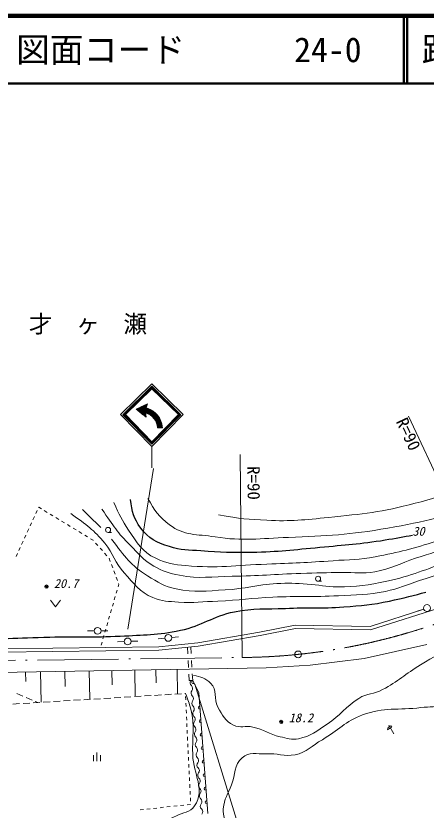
# Model space of a CAD drawing. Units: millimetres, scale not verified. Extents: x 40000 to 680000, y 20000 to 380000.
# Drawn here: x 120358 to 181039, y 262690 to 380000 of the extents above; entities that cross this region are included whole.
import ezdxf
from ezdxf.enums import TextEntityAlignment as Align

# ---------------------------------------------------------------- set-up
doc = ezdxf.new("R2010")
doc.units = ezdxf.units.MM
doc.header["$LTSCALE"] = 1000
doc.header["$PDMODE"] = 32
doc.header["$PDSIZE"] = 500
doc.linetypes.add('LONG_DASHED_DOTTED', pattern=[15.25, 12, -1.5, 0.25, -1.5])
for name, color, linetype, lineweight in [('M-BGD', 7, 'Continuous', 13), ('M-BMK', 2, 'LONG_DASHED_DOTTED', 13), ('M-STR-HTXT', 7, 'Continuous', 13), ('M-STR-STRC', 7, 'Continuous', 13), ('M-TTL', 2, 'Continuous', 140), ('M-TTL-LINE', 7, 'Continuous', 50)]:
    doc.layers.add(name, color=color, linetype=linetype, lineweight=lineweight)
doc.layers.add('M-BMK-HTXT', color=7, linetype='Continuous')
doc.layers.add('M-TTL-TXT', color=7, linetype='Continuous')
doc.styles.add('ＭＳ ゴシック', font='')
doc.styles.get('ＭＳ ゴシック').set_extended_font_data('MS Gothic')

msp = doc.modelspace()

# ---------------------------------------------------------------- linework, layer by layer
at = {"layer": 'M-BGD'}
for p, q in [((123722, 307398), (123737, 307431)), ((123737, 307431), (124133, 307191)), ((123304, 306489), (123513, 306943)), ((124560, 306931), (124988, 306672)), ((125415, 306412), (125843, 306153)), ((122468, 304672), (122677, 305126)), ((122886, 305580), (123095, 306035)), ((126270, 305893), (126697, 305634)), ((127125, 305374), (127552, 305115)), ((122051, 303763), (122259, 304218)), ((127979, 304855), (128407, 304596)), ((128834, 304336), (129262, 304077)), ((121633, 302855), (121842, 303309)), ((129689, 303818), (130116, 303558)), ((130544, 303299), (130971, 303039)), ((131399, 302780), (131783, 302546)), ((133991, 303693), (134491, 303693)), ((120797, 301038), (121006, 301492)), ((121215, 301946), (121424, 302401)), ((131783, 302546), (131816, 302509)), ((132149, 302135), (132482, 301762)), ((120379, 300129), (120588, 300584)), ((132815, 301389), (133148, 301016)), ((133480, 300643), (133813, 300270)), ((134146, 299897), (134153, 299888)), ((134153, 299888), (134326, 299431)), ((134503, 298963), (134679, 298495)), ((134856, 298027), (135032, 297560)), ((135209, 297092), (135385, 296624)), ((135590, 296081), (135473, 295678)), ((135562, 296156), (135590, 296081)), ((165064, 296498), (165564, 296498)), ((135334, 295198), (135194, 294718)), ((125484, 293714), (126234, 292714)), ((126234, 292714), (126984, 293714)), ((134776, 293277), (134637, 292797)), ((135055, 294237), (134915, 293757)), ((134497, 292317), (134358, 291837)), ((172827, 289326), (184425, 293026)), ((179732, 292099), (180689, 292390)), ((134218, 291356), (134079, 290876)), ((133939, 290396), (133800, 289916)), ((130954, 289175), (131954, 289175)), ((132954, 289175), (133954, 289175)), ((133661, 289436), (133521, 288956)), ((156490, 288495), (161728, 289492)), ((161728, 289492), (172827, 289326)), ((133103, 287515), (132964, 287035)), ((133382, 288475), (133242, 287995)), ((135395, 287542), (136394, 287582)), ((137393, 287623), (138392, 287664)), ((141414, 287969), (142408, 288074)), ((143403, 288180), (144397, 288285)), ((147345, 286915), (156490, 288495)), ((117921, 286014), (141525, 286291)), ((141525, 286291), (147345, 286915)), ((145742, 286770), (145796, 285771)), ((146242, 286797), (146296, 285798)), ((171867, 285090), (181134, 287174)), ((163893, 284085), (171867, 285090)), ((145850, 284773), (145904, 283774)), ((146350, 284800), (146404, 283801)), ((157356, 283725), (163893, 284085)), ((113608, 282935), (157356, 283725)), ((121802, 283083), (121827, 281711)), ((123997, 283123), (124079, 278612)), ((127606, 283188), (127647, 280933)), ((131215, 283253), (131291, 279053)), ((134575, 283314), (134613, 281214)), ((137935, 283375), (138006, 279464)), ((141063, 283431), (141099, 281476)), ((144192, 283488), (144258, 279846)), ((145959, 282775), (146010, 281831)), ((146458, 282803), (146509, 281858)), ((146509, 281858), (146010, 281831)), ((120484, 279939), (121401, 279539)), ((121859, 279340), (122776, 278940)), ((133393, 279182), (134391, 279243)), ((134891, 279273), (135889, 279334)), ((136388, 279365), (137386, 279426)), ((137885, 279457), (138883, 279518)), ((139382, 279548), (140380, 279609)), ((140879, 279640), (141877, 279701)), ((142377, 279731), (143375, 279792)), ((143874, 279823), (144872, 279884)), ((145371, 279914), (145431, 279918)), ((145477, 278984), (145452, 279484)), ((119919, 278358), (120917, 278419)), ((121416, 278449), (122414, 278510)), ((122913, 278541), (123911, 278602)), ((123234, 278740), (123596, 278583)), ((124410, 278632), (125408, 278693)), ((125907, 278724), (126905, 278785)), ((127405, 278815), (128403, 278877)), ((128902, 278907), (129900, 278968)), ((130399, 278999), (131397, 279060)), ((131896, 279090), (132894, 279151)), ((145525, 277986), (145501, 278485)), ((145573, 276987), (145549, 277486)), ((145621, 275988), (145597, 276487)), ((145669, 274989), (145645, 275489)), ((175407, 274913), (175316, 274572)), ((175407, 274913), (175316, 274572)), ((175749, 274822), (175316, 274572)), ((175749, 274822), (175316, 274572)), ((175407, 274913), (175624, 275038)), ((175407, 274913), (175624, 275038)), ((176249, 273956), (175499, 275255)), ((176249, 273956), (175499, 275255)), ((175624, 275038), (175840, 275163)), ((175624, 275038), (175840, 275163)), ((175965, 274947), (175749, 274822)), ((175965, 274947), (175749, 274822)), ((175840, 275163), (175965, 274947)), ((175840, 275163), (175965, 274947)), ((145717, 273990), (145693, 274490)), ((145766, 272991), (145742, 273491)), ((145814, 271993), (145790, 272492)), ((132357, 269933), (132357, 271183)), ((145862, 270994), (145838, 271493)), ((131857, 269933), (131857, 270808)), ((132857, 269933), (132857, 270808)), ((145910, 269995), (145886, 270494)), ((145958, 268996), (145934, 269495)), ((146007, 267997), (145982, 268497)), ((146055, 266998), (146031, 267498)), ((146103, 266000), (146079, 266499)), ((146151, 265001), (146127, 265500)), ((146199, 264002), (146175, 264501)), ((138729, 262721), (139226, 262775)), ((139723, 262829), (140220, 262884)), ((140717, 262938), (141214, 262992)), ((141711, 263047), (142208, 263101)), ((142705, 263155), (143202, 263210)), ((143699, 263264), (144196, 263318)), ((144693, 263373), (145190, 263427)), ((145688, 263481), (146185, 263536))]:
    msp.add_line(p, q, dxfattribs=at)
for points in [[(180699, 292362), (172753, 289827), (161685, 289993), (156401, 288987), (147276, 287410), (141496, 286791), (117917, 286514), (95914, 286438), (76747, 286306)], [(146509, 281858), (147443, 279990), (148736, 262175)]]:
    msp.add_lwpolyline(points, dxfattribs=at)
for centre, radius in [((133991, 304068), 375), ((165064, 296873), 375), ((124894, 295706), 100), ((124894, 295706), 80), ((124894, 295706), 60), ((124894, 295706), 40), ((124894, 295706), 20), ((124894, 295706), 20), ((181167, 292536), 500), ((132454, 289175), 500), ((142905, 288127), 500), ((136893, 287603), 500), ((159604, 275714), 100), ((159604, 275714), 80), ((159604, 275714), 60), ((159604, 275714), 40), ((159604, 275714), 20), ((159604, 275714), 20)]:
    msp.add_circle(centre, radius, dxfattribs=at)
at = {"layer": 'M-BGD', "lineweight": 18}
for centre, start, end in [((146698, 281498), 141.68665, 227.66424), ((145945, 280672), 321.68665, 47.66424), ((146822, 279979), 141.68665, 227.66424), ((146069, 279153), 321.68665, 47.66424), ((146946, 278461), 141.68665, 227.66424), ((146194, 277635), 321.68665, 47.66424), ((147070, 276942), 141.68665, 227.66424), ((147194, 275424), 141.68665, 227.66424), ((146318, 276116), 321.68665, 47.66424), ((146442, 274598), 321.68665, 47.66424), ((147319, 273905), 141.68665, 227.66424), ((146566, 273079), 321.68665, 47.66424), ((147443, 272387), 141.68665, 227.66424), ((147567, 270868), 141.68665, 227.66424), ((146690, 271561), 321.68665, 47.66424), ((146815, 270042), 321.68665, 47.66424), ((147691, 269349), 141.68665, 227.66424), ((146939, 268524), 321.68665, 47.66424), ((147815, 267831), 141.68665, 227.66424), ((147940, 266312), 141.68665, 227.66424), ((147063, 267005), 321.68665, 47.66424), ((148064, 264794), 141.68665, 227.66424), ((147187, 265486), 321.68665, 47.66424), ((147311, 263968), 321.68665, 47.66424), ((148188, 263275), 141.68665, 227.66424), ((147436, 262449), 321.68665, 47.66424)]:
    msp.add_arc(centre, 559, start, end, dxfattribs=at)
at = {"layer": 'M-BGD'}
for centre, start, end in [((146621, 281634), 116.56505, 296.56505), ((147599, 277834), 94.15129, 274.15129), ((147744, 275839), 94.15129, 274.15129), ((147889, 273844), 94.15129, 274.15129), ((148034, 271850), 94.15129, 274.15129), ((148178, 269855), 94.15129, 274.15129), ((148323, 267860), 94.15129, 274.15129), ((148468, 265865), 94.15129, 274.15129), ((148613, 263871), 94.15129, 274.15129)]:
    msp.add_arc(centre, 250, start, end, dxfattribs=at)
for points, knots in [([(216405, 322301), (214341, 319421), (213703, 318547), (211736, 316339), (209650, 313998), (208449, 312679), (205989, 310736), (204063, 309214), (202776, 308640), (200601, 307503), (197751, 306013), (196070, 305328), (193058, 304199), (190084, 303083), (188328, 302719), (185300, 301756), (183025, 301033), (181749, 300633), (179481, 299888), (177121, 299114), (175891, 298326), (173447, 297877), (171598, 297537), (170514, 297841), (168634, 297805), (166249, 297760), (164913, 297740), (162528, 297662), (158543, 297530), (156315, 297275), (152328, 297231), (149297, 297197), (147547, 296810), (144569, 297374), (143017, 297668), (142132, 297953), (140762, 298739), (139176, 299649), (138533, 300532), (137242, 301828), (135381, 303697), (134847, 304585), (133076, 307144)], [0, 0, 0, 0, 1, 1, 1, 2, 2, 2, 3, 3, 3, 4, 4, 4, 5, 5, 5, 6, 6, 6, 7, 7, 7, 8, 8, 8, 9, 9, 9, 10, 10, 10, 11, 11, 11, 12, 12, 12, 13, 13, 13, 14, 14, 14, 14]), ([(134872, 308150), (135669, 306235), (136005, 305546), (137027, 304055), (138305, 302189), (139002, 300850), (141049, 299888), (142670, 299128), (143721, 298976), (145503, 298811), (150170, 298380), (152816, 298857), (157500, 299026), (161318, 299165), (163458, 299252), (167269, 299529), (169714, 299707), (171109, 299656), (173519, 300104), (177105, 300771), (179082, 301337), (182570, 302403), (185574, 303320), (187268, 303824), (190185, 304989), (194257, 306615), (196603, 307425), (200457, 309514), (202620, 310687), (203766, 311468), (205773, 312891), (207693, 314251), (208805, 315008), (210443, 316698), (212129, 318439), (212661, 319284), (214178, 321655)], [0, 0, 0, 0, 1, 1, 1, 2, 2, 2, 3, 3, 3, 4, 4, 4, 5, 5, 5, 6, 6, 6, 7, 7, 7, 8, 8, 8, 9, 9, 9, 10, 10, 10, 11, 11, 11, 12, 12, 12, 12]), ([(139900, 308724), (140873, 306919), (141509, 306034), (143061, 304845), (145228, 303186), (147118, 303478), (149813, 303049), (153998, 302384), (156426, 302820), (160661, 302977), (166433, 303192), (169696, 303349), (175387, 304342), (180951, 305314), (184057, 306087), (189395, 307934), (193525, 309363), (195921, 310165), (199595, 312531), (202845, 314625), (204039, 315727), (207210, 318853)], [0, 0, 0, 0, 1, 1, 1, 2, 2, 2, 3, 3, 3, 4, 4, 4, 5, 5, 5, 6, 6, 6, 7, 7, 7, 7]), ([(198805, 316123), (195502, 314273), (194483, 313777), (191622, 312460), (187010, 310336), (184318, 309303), (179410, 308006), (174517, 306713), (171658, 306428), (166623, 305923), (163073, 305566), (161064, 305328), (157500, 305492), (154680, 305621), (153632, 305748), (150316, 306282)], [0, 0, 0, 0, 1, 1, 1, 2, 2, 2, 3, 3, 3, 4, 4, 4, 5, 5, 5, 5]), ([(134512, 302690), (136560, 300077), (137305, 298842), (139828, 297302), (141382, 296354), (142283, 295726), (144067, 295363), (146844, 294797), (148491, 295071), (151322, 295219), (154314, 295376), (155944, 295991), (158937, 296153), (160702, 296249), (161697, 296181), (163462, 296081), (165207, 295983), (166168, 295647), (167916, 295650), (170798, 295655), (172423, 295922), (175243, 296512), (178961, 297290), (180906, 298258), (184510, 299457), (187356, 300405), (188955, 300923), (191765, 301972), (194372, 302944), (195862, 303434), (198374, 304630), (201165, 305958), (202685, 306815), (205270, 308509), (208525, 310641), (209591, 311676), (213029, 314758)], [0, 0, 0, 0, 1, 1, 1, 2, 2, 2, 3, 3, 3, 4, 4, 4, 5, 5, 5, 6, 6, 6, 7, 7, 7, 8, 8, 8, 9, 9, 9, 10, 10, 10, 11, 11, 11, 12, 12, 12, 12]), ([(211089, 311095), (208532, 309123), (207838, 308599), (205701, 307072), (203169, 305262), (201854, 304054), (199093, 302618), (196974, 301517), (195623, 301251), (193346, 300535), (190937, 299777), (189516, 299603), (187096, 298883), (184324, 298057), (182810, 297469), (180056, 296584), (178096, 295954), (177046, 295410), (175028, 295004), (172348, 294464), (170789, 294511), (168060, 294357), (164277, 294144), (162147, 294317), (158362, 294142), (155187, 293994), (153420, 293706), (150244, 293567), (147973, 293468), (146694, 293262), (144426, 293423), (142921, 293530), (142006, 293479), (140618, 294070), (138605, 294926), (137863, 296124), (136380, 297733), (134993, 299238), (134811, 300538), (133507, 302115), (131847, 304123), (130900, 304731), (128478, 306497)], [0, 0, 0, 0, 1, 1, 1, 2, 2, 2, 3, 3, 3, 4, 4, 4, 5, 5, 5, 6, 6, 6, 7, 7, 7, 8, 8, 8, 9, 9, 9, 10, 10, 10, 11, 11, 11, 12, 12, 12, 13, 13, 13, 14, 14, 14, 14]), ([(146653, 282576), (147707, 282379), (148382, 282168), (149167, 281427), (150213, 280440), (149542, 279162), (150244, 277907), (150915, 276709), (151302, 275836), (152543, 275249), (153563, 274767), (154311, 275184), (155417, 274962), (157052, 274632), (157802, 273845), (159439, 273525), (160492, 273319), (161118, 273027), (162169, 273237), (163990, 273602), (164849, 274382), (166407, 275393), (168382, 276673), (169078, 277958), (171077, 279200), (172321, 279973), (173300, 279811), (174597, 280493), (176911, 281709), (177968, 282794), (180200, 284156), (182247, 285407), (183453, 286007), (185587, 287102), (188200, 288442), (189689, 289144), (192340, 290406), (198563, 293370), (202157, 294799), (208359, 297805), (212492, 299808), (214784, 300981), (218847, 303121), (220815, 304157), (222190, 304392), (223804, 305923), (224528, 306609), (224843, 306910), (225507, 307827)], [0, 0, 0, 0, 1, 1, 1, 2, 2, 2, 3, 3, 3, 4, 4, 4, 5, 5, 5, 6, 6, 6, 7, 7, 7, 8, 8, 8, 9, 9, 9, 10, 10, 10, 11, 11, 11, 12, 12, 12, 13, 13, 13, 14, 14, 14, 15, 15, 15, 16, 16, 16, 16]), ([(222367, 292202), (221407, 292839), (221066, 293173), (220356, 293926), (218910, 295460), (219242, 297102), (217913, 298739), (217463, 299294), (217263, 300051), (216620, 300032), (215407, 299996), (215160, 298515), (214178, 297590), (211980, 295519), (210739, 294365), (208431, 292418), (206334, 290648), (205179, 289595), (202828, 288179), (199997, 286475), (197974, 286380), (195070, 284803), (192806, 283574), (191783, 282475), (189538, 281211), (187340, 279974), (186175, 279090), (183792, 278266), (182482, 277813), (181646, 278005), (180272, 277835), (176904, 277417), (174832, 277941), (171651, 276757), (169090, 275804), (168053, 274467), (165689, 273094), (164136, 272192), (163431, 271202), (161666, 270867), (160011, 270553), (159037, 271125), (157356, 271011), (155966, 270916), (154869, 271371), (153836, 270436), (152584, 269303), (152842, 267996), (152256, 266413), (151751, 265048), (151135, 264345), (151035, 262893), (150956, 261751), (151387, 261143), (151609, 260020), (151865, 258730), (151943, 258325), (152256, 256715)], [0, 0, 0, 0, 1, 1, 1, 2, 2, 2, 3, 3, 3, 4, 4, 4, 5, 5, 5, 6, 6, 6, 7, 7, 7, 8, 8, 8, 9, 9, 9, 10, 10, 10, 11, 11, 11, 12, 12, 12, 13, 13, 13, 14, 14, 14, 15, 15, 15, 16, 16, 16, 17, 17, 17, 18, 18, 18, 19, 19, 19, 19]), ([(130490, 253339), (132796, 253481), (133537, 253523), (135446, 253914), (137308, 254295), (138336, 254612), (140116, 255279), (141303, 255724), (142167, 255822), (142989, 256787), (143237, 257078), (143336, 257344), (143276, 257721), (143198, 258217), (142922, 258419), (142702, 258870), (142443, 259401), (142109, 259648), (142055, 260235), (142029, 260523), (142215, 260673), (142414, 260882), (142910, 261400), (143367, 261468), (143995, 261816), (145082, 262418), (146114, 262286), (146796, 263324), (148416, 265788), (146628, 267921), (146509, 270867), (146403, 273505), (146926, 275075), (146222, 277619), (145968, 278535), (145877, 278926), (145431, 279918)], [0, 0, 0, 0, 1, 1, 1, 2, 2, 2, 3, 3, 3, 4, 4, 4, 5, 5, 5, 6, 6, 6, 7, 7, 7, 8, 8, 8, 9, 9, 9, 10, 10, 10, 11, 11, 11, 12, 12, 12, 12])]:
    msp.add_open_spline(points, degree=3, knots=knots, dxfattribs=at)
at = {"layer": 'M-BGD', "lineweight": 25}
for points, knots in [([(179014, 303259), (177792, 303015), (176523, 302798), (174956, 302546), (171220, 301947), (169097, 301820), (165330, 301469), (161409, 301103), (159211, 300811), (155273, 300750), (152326, 300705), (150667, 300711), (147730, 300966), (145896, 301125), (144810, 301037), (143061, 301612), (141191, 302228), (139996, 302761), (138823, 304342), (137775, 305753), (137578, 306770), (137314, 308581)], [0, 0, 0, 0, 1, 1, 1, 2, 2, 2, 3, 3, 3, 4, 4, 4, 5, 5, 5, 6, 6, 6, 7, 7, 7, 7]), ([(97928, 287624), (98576, 287618), (99250, 287612), (99960, 287605), (105067, 287553), (107928, 287695), (113034, 287820), (117861, 287939), (120562, 288137), (125389, 288251), (129457, 288347), (131742, 288183), (135806, 288395), (139296, 288576), (141289, 288551), (144713, 289257), (147937, 289921), (149461, 291329), (152687, 291987), (155580, 292577), (157280, 292348), (160230, 292489), (163594, 292651), (165494, 292418), (168850, 292705), (171499, 292931), (173002, 293014), (175602, 293567), (177716, 294016), (179361, 294433), (180982, 294905)], [0, 0, 0, 0, 1, 1, 1, 2, 2, 2, 3, 3, 3, 4, 4, 4, 5, 5, 5, 6, 6, 6, 7, 7, 7, 8, 8, 8, 9, 9, 9, 10, 10, 10, 10])]:
    msp.add_open_spline(points, degree=3, knots=knots, dxfattribs=at)
at = {"layer": 'M-BGD'}
msp.add_open_spline([(130202, 307072), (131567, 305743), (131567, 305743), (132932, 304414)], degree=3, dxfattribs=at)
for p in [(124894, 295706), (159604, 275714)]:
    msp.add_point(p, dxfattribs=at)
at = {"layer": 'M-BMK'}
msp.add_line((62556, 284115), (153825, 285230), dxfattribs=at)
at = {"layer": 'M-BMK', "linetype": 'Continuous'}
msp.add_circle((162099, 285691), 500, dxfattribs=at)
at = {"layer": 'M-BMK'}
msp.add_arc((152961, 375226), 90000, 270.54997, 295.09656, dxfattribs=at)
at = {"layer": 'M-STR-HTXT'}
for p, q in [((191134, 293722), (178410, 320890)), ((153825, 285230), (153537, 315228)), ((136908, 289392), (140713, 313169)), ((146834, 281313), (158562, 243283))]:
    msp.add_line(p, q, dxfattribs=at)
at = {"layer": 'M-STR-STRC'}
for p, q in [((139626, 322619), (139748, 322492)), ((139674, 322641), (139766, 322545)), ((139722, 322664), (139784, 322599)), ((139770, 322686), (139802, 322652)), ((138194, 321945), (138495, 321631)), ((138241, 321967), (138803, 321384)), ((138289, 321990), (139110, 321136)), ((138337, 322012), (139417, 320889)), ((138385, 322034), (139623, 320747)), ((138432, 322057), (139613, 320830)), ((138480, 322079), (139602, 320914)), ((138528, 322102), (139591, 320997)), ((138576, 322124), (139581, 321080)), ((138623, 322147), (139570, 321163)), ((138671, 322169), (139559, 321246)), ((138719, 322192), (139549, 321329)), ((138767, 322214), (139573, 321377)), ((138815, 322237), (139676, 321341)), ((138862, 322259), (139788, 321297)), ((138910, 322282), (139912, 321240)), ((138958, 322304), (140053, 321166)), ((139006, 322327), (140226, 321058)), ((139053, 322349), (140522, 320823)), ((139101, 322372), (142012, 319346)), ((139149, 322394), (142001, 319430)), ((139197, 322417), (141987, 319516)), ((139244, 322439), (141970, 319606)), ((139292, 322461), (139622, 322119)), ((139340, 322484), (139640, 322172)), ((139388, 322506), (139658, 322225)), ((139435, 322529), (139676, 322279)), ((139483, 322551), (139694, 322332)), ((139531, 322574), (139712, 322385)), ((139579, 322596), (139730, 322439)), ((139658, 322082), (141950, 319699)), ((139754, 322053), (141926, 319796)), ((139855, 322020), (141896, 319899)), ((139962, 321981), (141862, 320007)), ((140076, 321935), (141820, 320123)), ((140199, 321879), (141768, 320248)), ((140335, 321810), (141705, 320387)), ((140491, 321720), (141621, 320546)), ((140682, 321593), (141502, 320742)), ((140727, 320610), (142021, 319265)), ((140950, 320305), (142027, 319186)), ((141052, 320128), (141985, 319158)), ((141121, 319984), (141915, 319158)), ((141172, 319858), (141846, 319158)), ((141212, 319745), (141776, 319158)), ((141244, 319640), (141707, 319158)), ((141269, 319541), (141638, 319158)), ((141289, 319448), (141568, 319158)), ((141305, 319360), (141499, 319158)), ((141317, 319275), (141430, 319158)), ((141326, 319194), (141360, 319158)), ((142029, 319158), (141329, 319158)), ((140475, 316379), (140475, 313262))]:
    msp.add_line(p, q, dxfattribs=at)
for points in [[(145104, 321100), (140475, 325634), (135849, 321100), (140475, 316379)], [(136202, 321096), (140475, 325284), (144750, 321096), (140475, 316736)], [(136273, 321096), (140475, 325214), (144679, 321096), (140475, 316808)], [(136344, 321095), (140475, 325144), (144609, 321095), (140475, 316879)], [(136414, 321094), (140475, 325074), (144538, 321094), (140475, 316951)], [(136485, 321093), (140475, 325004), (144467, 321093), (140475, 317022)], [(136563, 321100), (140475, 324934), (144389, 321100), (140475, 317094)]]:
    msp.add_lwpolyline(points, close=True, dxfattribs=at)
msp.add_lwpolyline([(139613, 322093), (139822, 322711), (138138, 321918), (139627, 320721), (139541, 321386)], dxfattribs=at)
for centre, radius, start, end in [((138801, 318963), 3234, 3.45696, 75.44714), ((138801, 318963), 3234, 3.45696, 75.44714), ((138798, 318959), 2539, 4.49721, 72.97349)]:
    msp.add_arc(centre, radius, start, end, dxfattribs=at)
at = {"layer": 'M-TTL'}
msp.add_line((680000, 380000), (40000, 380000), dxfattribs=at)
at = {"layer": 'M-TTL-LINE'}
for p, q in [((177750, 380000), (177750, 370000)), ((178250, 380000), (178250, 370000)), ((40000, 370000), (680000, 370000))]:
    msp.add_line(p, q, dxfattribs=at)

# ---------------------------------------------------------------- texts
at = {"layer": 'M-BGD', "style": 'ＭＳ ゴシック', "oblique": 15}
for s, p in [('30', (179914, 302818)), ('20.7', (127780, 295104)), ('18.2', (162519, 275270))]:
    msp.add_text(s, height=1320, dxfattribs=at).set_placement(p, align=Align.BOTTOM_CENTER)
at = {"layer": 'M-BMK-HTXT', "style": 'ＭＳ ゴシック'}
msp.add_text('才\u3000ヶ\u3000瀬', height=2566, dxfattribs=at).set_placement((131014, 332444), align=Align.BOTTOM_CENTER)
at = {"layer": 'M-STR-HTXT', "style": 'ＭＳ ゴシック'}
for rotation, p in [(295.097, (177095, 317606)), (270.55, (154078, 310996))]:
    msp.add_text('R=90', height=1833, rotation=rotation, dxfattribs=at).set_placement(p, align=Align.BOTTOM_CENTER)
at = {"layer": 'M-TTL-TXT', "style": 'ＭＳ ゴシック'}
for s, p in [('図面コード', (120380, 375000)), ('24-0', (161521, 375000)), ('路 線 名', (180380, 375000))]:
    msp.add_text(s, height=3666, dxfattribs=at).set_placement(p, align=Align.MIDDLE_LEFT)

doc.saveas('drawing.dxf')
